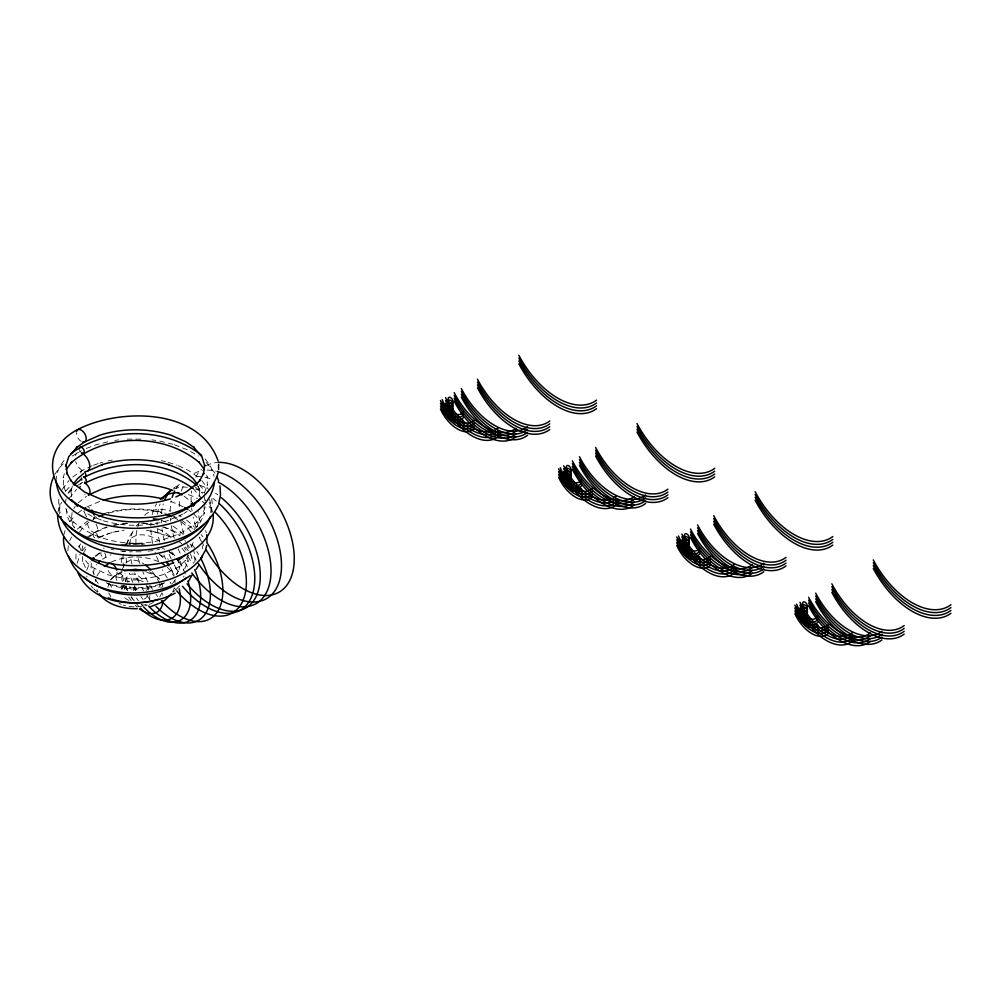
<?xml version="1.0" encoding="UTF-8"?>
<svg xmlns="http://www.w3.org/2000/svg" width="1001" height="1001" viewBox="0 0 1001 1001"><rect width="100%" height="100%" fill="white"/><g stroke="black" fill="none" stroke-linecap="round" stroke-linejoin="round"><path stroke-width="0.75" stroke-dasharray="5 3.75" d="M67.843 550.838L68.318 545.783M81.757 550.838L82.783 545.52L82.42 546.533M134.359 586.686A6.957 4.017 60 0 1 135.335 590.653L136.974 587.374L135.648 587.7M56.081 481.168C56.256 472.935 59.76 464.965 65.403 458.996M58.771 499.236L58.771 508.42L61.724 517.217M65.328 503.828L66.204 497.935M82.62 556.556L82.708 561.811L82.47 560.785L85.936 568.843M93.443 573.11L94.094 569.169L96.659 564.489M194.87 562.224L194.87 555.092L193.681 550.563M211.161 512.499L211.023 504.929L209.572 499.449M95.646 581.656L95.921 579.441M107.92 587.287L108.734 583.333M77.177 563.363L80.205 553.916M121.521 589.314L122.81 585.735M63.901 534.747L65.04 530.543M91.329 563.2L91.028 567.767L94.119 574.349L93.518 573.473M199.124 496.721L199.637 490.59L199.812 492.142L198.311 486.086M193.143 542.504L189.702 550.337M59.872 503.903L59.635 514.001M76.026 554.066L75.788 562.224M86.737 570.195L90.153 561.786M183.671 577.051L183.921 576.013M64.339 473.636L63.188 477.89L63.438 476.864L63.438 485.485L63.188 484.446L65.591 491.453M57.833 512.224L61.449 502.227M72.135 512.587L71.309 519.819L71.196 518.781L73.786 527.114M205.205 506.969L202.265 515.09L196.747 522.459L197.422 521.721C163.801 550.437 106.857 550.437 73.223 521.721L73.911 522.459L68.393 515.09L65.828 508.345M210.823 512.449L212.287 503.828L211.636 498.21M160.948 584.121L160.711 584.872L161.073 583.858M174.111 588.563L172.723 591.804M187.875 556.156L188.238 555.142L184.935 561.136L185.523 560.272L178.015 567.392L162.85 574.712C145.057 580.205 125.6 580.205 107.808 574.712L92.63 567.392L87.5 563.05L83.821 558.208M72.347 486.086L70.846 492.142L71.021 490.59L71.534 496.721M96.909 576.113L101.576 568.918M161.924 592.892L159.797 596.834M69.745 540.815L71.484 537.011M83.308 553.415L86.549 547.522M204.429 492.83L207.47 484.446L207.22 485.485L207.22 476.864L207.47 477.89L206.319 473.636M196.872 527.114L199.462 518.781L199.349 519.819L198.185 511.336M160.761 584.622L158.896 587.287M54.767 474.574L58.621 468.681L65.415 461.486M62.225 489.351L68.919 480.543M68.393 492.567L72.385 486.986M69.207 498.36L76.639 489.351M73.786 508.683L75.288 506.343M79.592 531.919L83.621 526.614L89.227 521.871M78.516 547.172L80.618 543.943M147.835 595.557L145.508 598.273L141.754 600.462M175.475 579.441L172.447 583.445M184.722 568.843L188.188 560.785L187.95 561.811L187.35 553.415M69.77 521.596L75.213 515.465M82.232 550.788L85.31 547.009M177.139 573.473L176.539 574.349L179.279 569.356L178.916 570.37L179.805 566.441L179.692 567.467L178.115 560.372M110.861 579.391L115.453 574.949L121.234 571.871M65.716 491.028L71.572 484.659M110.598 579.779L113.939 576.563L121.271 572.985M179.642 585.735L175.926 589.702M68.093 493.243L72.723 489.026M78.291 502.727L86.549 496.183M77.315 529.141L88.05 520.733M95.495 556.493L101.539 551.789M194.019 529.592L199.011 524.336L203.241 516.629L204.342 512.562L204.104 513.588L204.104 505.342M95.545 555.755L101.501 551.564M175.112 590.452L172.948 592.129M72.748 476.976L81.632 470.82L92.292 465.69M77.74 513.188L81.669 510.197M86.849 537.399L97.623 530.568L106.769 526.951M89.514 536.661L96.008 532.157L107.22 527.189M72.197 456.068L81.281 450.763M76.989 485.773L85.385 480.868M102.39 559.246L111.011 554.704M184.046 513.375L187.112 511.436M124.324 585.773L121.697 588.213L124.324 590.44M146.334 590.44L148.949 587.487L148.836 588.513L147.835 585.735M87.074 506.906L99.987 501.276M92.868 519.569L96.859 517.467M98.398 538.025L109.159 533.445M183.02 514.026L168.055 520.545L168.869 520.27C147.185 526.976 123.461 526.976 101.789 520.27L102.602 520.545L93.356 516.929M153.291 602.502L149.424 604.354M86.299 448.435L96.246 444.719L110.898 441.066M93.393 517.805L95.821 516.741M99.249 537.162L108.546 533.52L118.969 531.005M111.174 562.112C126.251 555.217 144.394 555.217 159.484 562.112M163.951 583.22L158.408 585.397C143.493 590.002 127.165 590.002 112.25 585.397L106.707 583.22M93.531 465.252L98.473 463.488M161.486 583.871L164.414 582.82M147.397 605.079L145.208 605.705M99.812 463.1L102.49 462.337M104.104 513.601C123.824 507.532 145.345 507.357 165.127 513.2M108.346 513.188C125.876 508.283 144.782 508.283 162.312 513.188M160.31 584.209C144.131 588.976 126.526 588.976 110.348 584.209M108.02 460.96L112.287 460.035M113.338 525.175L127.753 522.997M114.127 525.262L129.467 523.023M113.413 532.144L124.274 530.205M156.994 549.862L159.509 549.324M137.65 579.829L131.894 580.004L126.939 581.781A6.957 4.017 60 0 1 131.807 583.158M120.983 544.719L132.87 543.468L145.07 544.018M122.147 551.576L125 551.138M153.078 550.537L146.371 551.388M114.815 440.402L118.819 439.864M141.516 606.431L136.586 606.881M125.638 544.018L145.02 544.018M127.014 439.126L143.643 439.126M141.116 551.814L129.542 551.814M135.323 587.712L133.684 587.374L135.335 590.653M134.071 606.881L128.991 606.406M141.191 523.023L155.193 524.974M142.905 522.997L153.178 524.286M125.651 551.513L117.58 550.537M151.839 439.864L155.843 440.402M138.588 579.979L143.719 581.781M146.371 530.205L162.65 533.696M137.537 579.817L138.764 580.004M159.76 441.066L172.998 444.319M161.211 460.66L165.49 461.586M151.689 531.005L171.396 537.162M111.136 549.324L113.664 549.862M125.45 605.705L123.261 605.079M168.168 462.337L177.127 465.252M146.834 572.259L153.178 574.511L158.896 578.403M174.412 444.719L188.013 450.037L198.461 456.068M170.658 501.276L183.583 506.906M163.876 526.951L173.023 530.568L180.505 534.884M162.312 526.789L170.958 530.205L180.105 535.873M106.244 582.82L109.159 583.871M178.366 465.69L189.026 470.82L197.898 476.976M172.41 515.69L179.429 518.956M165.878 535.022L172.26 538.025M162.425 548.348L164.79 549.374M159.647 554.704L168.268 559.246M149.424 571.871L155.205 574.949L159.797 579.391M128.904 600.462L125.15 598.273L122.81 595.557M121.234 604.354L119.056 603.39M173.799 517.467L177.79 519.569M92.105 516.391L83.533 511.436M184.109 496.183L191.279 501.714M181.606 520.095L193.343 529.141M169.144 551.564L175.112 555.755M169.119 551.789L175.162 556.493M146.334 585.773L148.949 588.738L148.836 587.712L149.136 589.314M194.732 486.586L202.552 493.243M188.989 510.197L190.953 511.686M181.431 521.871L187.037 526.614L191.066 531.919M178.553 541.291L181.719 543.706M95.921 590.765L97.71 592.129M206.294 462.475L215.152 473.423M199.086 484.659L204.942 491.028M193.143 488.526L200.625 497.109M193.656 513.801L200.888 521.596M167.129 567.104L170.758 570.883L173.736 576.113M93.919 588.938L95.545 590.452M201.727 480.543L208.433 489.351M73.986 527.114L74.662 527.865L69.207 520.57L67.417 516.629L66.191 509.471M205.255 458.996L210.598 466.291L214.139 476.451M196.747 485.197L202.265 492.567M185.348 547.009L188.426 550.788M111.762 587.287L109.897 584.622M98.211 583.445L95.183 579.441M91.016 585.735L93.106 588.188M110.861 596.834L108.734 592.892M184.935 540.54L185.523 541.403M174.287 564.927L176.564 569.169L177.215 573.11M190.04 543.943L192.142 547.172M184.096 547.522L185.973 550.4M179.93 560.91L183.921 570.195M80.956 550.337L77.515 542.504M97.935 591.804L96.909 589.576M209.209 502.227L212.825 512.224M199.174 537.011L200.901 540.815M186.837 543.468L188.889 550.838M190.453 553.916L193.481 563.363M109.584 583.858L109.947 584.872L109.71 584.121M205.618 530.543L206.281 532.632M161.924 583.333L162.738 587.287M204.079 496.559L205.205 500.688L204.955 499.649M86.737 576.013L86.987 577.051M202.34 545.783L202.728 548.823M174.9 580.63L175.062 582.845M187.525 566.691A71.359 41.204 60 0 1 183.033 558.996M180.18 553.328A71.359 41.204 60 0 1 178.128 548.723M174.312 538.275A71.359 41.204 60 0 1 171.271 525.65M170.633 521.183A71.359 41.204 60 0 1 170.345 518.268M170.132 511.223A71.359 41.204 60 0 1 171.271 500.888M176.289 488.238A71.359 41.204 60 0 1 182.432 481.569M196.384 476.639A71.359 41.204 60 0 1 213.388 479.917M133.358 590.69A3.466 2.002 60 0 1 134.484 587.637L134.547 587.65A3.466 2.002 60 0 1 137.738 590.69M146.284 604.254A17.004 9.822 60 0 1 139.489 604.254M134.397 600.888A17.004 9.822 60 0 1 130.58 596.483M127.227 590.09A17.004 9.822 60 0 1 126.038 585.698M125.788 581.619A17.004 9.822 60 0 1 144.282 581.606M146.872 585.685A17.004 9.822 60 0 1 148.724 590.077M149.775 595.457A17.004 9.822 60 0 1 149.524 599.261M136.511 606.481A29.292 16.917 60 0 1 135.11 605.13M131.144 600.55A29.292 16.917 60 0 1 128.779 597.134M124.925 589.764A29.292 16.917 60 0 1 122.935 567.329M125.763 562.987A29.292 16.917 60 0 1 143.819 563.888M152.277 571.634A29.292 16.917 60 0 1 161.186 587.837M162.587 593.493A29.292 16.917 60 0 1 162.85 595.332M142.743 605.993A47.898 27.653 60 0 1 141.291 604.341M138.501 600.875A47.898 27.653 60 0 1 136.511 598.135M131.206 589.376A47.898 27.653 60 0 1 129.692 586.323M127.89 582.207A47.898 27.653 60 0 1 125.075 573.886M123.711 567.755A47.898 27.653 60 0 1 123.286 553.628M126.001 544.506A47.898 27.653 60 0 1 159.222 540.928M171.609 551.914A47.898 27.653 60 0 1 175.125 556.218M178.991 561.786A47.898 27.653 60 0 1 186.136 575.925M149.887 599.586A57.044 32.933 60 0 1 146.659 595.32M143.643 590.84A57.044 32.933 60 0 1 141.541 587.362M138.951 582.595A57.044 32.933 60 0 1 134.66 572.772M131.944 564.114A57.044 32.933 60 0 1 130.13 554.466M129.83 544.344A57.044 32.933 60 0 1 133.371 530.355M136.123 526.113A57.044 32.933 60 0 1 139.577 522.785M161.486 520.432A57.044 32.933 60 0 1 166.229 522.309M172.935 526.101A57.044 32.933 60 0 1 183.258 534.496M191.867 544.294A57.044 32.933 60 0 1 198.586 554.429M157.645 596.433A61.486 35.498 60 0 1 155.881 594.169M152.515 589.451A61.486 35.498 60 0 1 142.818 571.533M139.84 563.525A61.486 35.498 60 0 1 137.675 555.568M136.023 544.056A61.486 35.498 60 0 1 136.899 530.305M137.675 527.277A61.486 35.498 60 0 1 138.651 524.449M144.582 515.327A61.486 35.498 60 0 1 170.145 511.111M179.392 515.302A61.486 35.498 60 0 1 181.456 516.554M186.599 520.157A61.486 35.498 60 0 1 194.582 527.239M201.126 534.584A61.486 35.498 60 0 1 202.89 536.849M175.688 589.627A67.58 39.014 60 0 1 174.199 587.8M171.334 584.008A67.58 39.014 60 0 1 169.945 582.069M167.292 578.052A67.58 39.014 60 0 1 162.475 569.707M158.383 561.048A67.58 39.014 60 0 1 155.117 552.252M152.74 543.493A67.58 39.014 60 0 1 150.926 522.972M152.152 514.602A67.58 39.014 60 0 1 156.644 503.766M188.426 494.644A67.58 39.014 60 0 1 197.447 498.598M202.002 501.351A67.58 39.014 60 0 1 212.049 509.246M203.716 545.457A72.923 42.105 60 0 1 199.812 537.287M195.783 526.614A72.923 42.105 60 0 1 193.218 517.167M192.054 510.998A72.923 42.105 60 0 1 191.654 507.97M191.178 502.052A72.923 42.105 60 0 1 191.654 491.016M195.783 477.152A72.923 42.105 60 0 1 201.414 469.444M206.231 465.803A72.923 42.105 60 0 1 216.904 462.512M138.476 606.03A41.892 24.187 60 0 1 136.586 603.853M133.033 599.161A41.892 24.187 60 0 1 131.381 596.671M127.064 588.838A41.892 24.187 60 0 1 125.863 586.136M123.836 580.68A41.892 24.187 60 0 1 121.834 572.585M121.234 562.524A41.892 24.187 60 0 1 122.36 555.98M133.033 544.394A41.892 24.187 60 0 1 142.43 544.394M159.121 554.028A41.892 24.187 60 0 1 164.977 560.197M170.17 567.379A41.892 24.187 60 0 1 174.487 575.225M143.068 599.461A52.903 30.543 60 0 1 140.866 596.433M136.837 590.077A52.903 30.543 60 0 1 129.267 573.098M126.739 562.887A52.903 30.543 60 0 1 125.976 556.343M126.739 544.519A52.903 30.543 60 0 1 135.022 530.192M157.958 528.978A52.903 30.543 60 0 1 171.234 537.187M181.994 548.198A52.903 30.543 60 0 1 184.985 552.152M187.788 556.306A52.903 30.543 60 0 1 191.554 562.837M173.874 574.386A69.144 39.915 60 0 1 169.519 566.929M165.728 559.221A69.144 39.915 60 0 1 163.839 554.742M159.685 542.004A69.144 39.915 60 0 1 156.994 521.984M157.495 514.239A69.144 39.915 60 0 1 160.085 504.029M173.874 489.064A69.144 39.915 60 0 1 187.713 487.312M195.495 489.051A69.144 39.915 60 0 1 204.73 493.105M212.85 498.348A69.144 39.915 60 0 1 216.279 501.051M178.353 571.871A70.007 40.415 60 0 1 173.949 564.326M171.146 558.758A70.007 40.415 60 0 1 169.131 554.254M164.389 540.59A70.007 40.415 60 0 1 161.962 528.678M161.399 522.96A70.007 40.415 60 0 1 161.286 520.182M161.499 513.5A70.007 40.415 60 0 1 163.276 503.866M173.361 488.363A70.007 40.415 60 0 1 181.106 484.509M200.25 485.46A70.007 40.415 60 0 1 207.245 488.338M215.478 493.205A70.007 40.415 60 0 1 217.818 494.882M196.234 560.247A72.285 41.729 60 0 1 192.98 554.679M189.477 547.81A72.285 41.729 60 0 1 188.413 545.482M183.896 533.733A72.285 41.729 60 0 1 179.805 515.252M179.279 506.556A72.285 41.729 60 0 1 179.805 498.46M181.356 491.116A72.285 41.729 60 0 1 183.896 484.709M194.257 473.46A72.285 41.729 60 0 1 202.765 470.457M206.969 470.082A72.285 41.729 60 0 1 215.991 471.121M81.306 441.466A6.957 4.017 60 0 1 76.376 432.945M80.28 451.664A3.478 2.015 60 0 1 79.592 450.362M82.407 470.495A10.435 6.031 60 0 1 75.701 461.624M75.325 455.468A10.435 6.031 60 0 1 80.33 452.59M80.968 473.048A3.478 2.015 60 0 1 82.507 470.67M85.085 494.569A6.957 4.017 60 0 1 84.722 494.356M80.468 484.234A6.957 4.017 60 0 1 82.72 482.532M86.724 516.791A6.957 4.017 60 0 1 84.584 511.974M88.689 507.52A6.957 4.017 60 0 1 89.74 508.083M94.294 516.791A6.957 4.017 60 0 1 93.331 519.231M96.008 524.124A6.957 4.017 60 0 1 96.534 531.744A6.957 4.017 60 0 1 90.378 530.004A6.957 4.017 60 0 1 87.8 521.796M94.77 537.975A3.478 2.015 60 0 1 93.118 533.42A3.478 2.015 60 0 1 96.271 533.42A3.478 2.015 60 0 1 97.773 537.962M103.916 548.01A6.957 4.017 60 0 1 103.866 548.786M104.579 552.965A3.478 2.015 60 0 1 105.318 557.319A3.478 2.015 60 0 1 101.914 556.206A3.478 2.015 60 0 1 101.176 551.851M117.067 571.896A6.957 4.017 60 0 1 112.85 575.5A6.957 4.017 60 0 1 107.345 567.892M124.562 585.623A6.957 4.017 60 0 1 121.196 585.623M116.704 580.43A6.957 4.017 60 0 1 119.119 573.435A6.957 4.017 60 0 1 125.713 581.756M127.465 590.665A6.957 4.017 60 0 1 125.5 585.385"/><path stroke-width="1.5" d="M218.581 469.469L218.581 464.489M214.464 482.357C209.247 517.805 165.628 528.09 135.323 528.34C104.767 528.178 60.223 517.404 56.081 481.168M57.52 514.539C59.735 566.528 133.433 572.359 171.659 560.447M63.614 536.886C61.662 563.901 91.604 578.978 114.464 582.657C144.182 587.562 179.567 583.345 200.3 559.409M207.044 543.243L206.757 534.747M201.889 557.882L202.34 555.893M206.757 545.382L205.618 549.599M218.13 472.972C202.59 520.295 136.949 523.936 96.409 512.224M210.373 516.516C189.489 568.443 81.169 568.443 60.273 516.516M218.631 504.141L220.495 495.07L219.982 485.885M53.566 476.951C37.85 512.412 79.73 540.89 110.898 543.968C148.874 550.225 199.199 543.681 218.08 505.655M191.954 575.075L188.426 581.493M205.255 550.613L200.888 558.545M66.216 469.519L71.909 461.899L71.234 462.65C105.943 433.008 164.715 433.008 199.424 462.65L198.736 461.899L204.429 469.519M73.273 484.246L77.54 478.666L83.533 473.598M92.53 560.372L94.119 557.932L93.518 558.808M197.385 500.788L193.118 506.368M199.174 564.664L196.221 569.169M171.471 593.781L164.277 600.813M91.717 559.659L93.106 558.02M201.101 497.685L198.736 500.45L199.424 499.699C164.715 529.341 105.943 529.341 71.234 499.699L71.909 500.45M204.079 524.424C168.155 559.284 99.524 559.234 64.915 522.472M74.124 485.11L80.793 479.567M98.211 562.762L99.975 561.073M186.048 554.454L177.79 560.56M185.786 578.077C157.72 600.8 111.424 600.738 83.884 577.152M190.002 575.65C156.356 601.188 85.11 601.601 68.318 555.893M70.871 453.578C108.221 426.751 165.478 426.639 201.752 455.417M104.267 566.491L106.381 564.877M87.638 471.008L102.602 464.489L101.789 464.752C123.461 458.058 147.185 458.058 168.869 464.752L168.055 464.489L178.541 468.643L187.112 473.598L193.118 478.666L197.385 484.246M85.11 476.839C119.369 459.246 166.279 459.559 196.534 485.11M85.723 482.832C118.694 465.765 162.7 466.141 193.143 488.526M88.563 494.919L102.69 488.701C123.786 482.207 146.859 482.207 167.968 488.701L172.81 490.452M175.137 593.143C144.807 609.008 93.381 607.807 77.803 572.372M161.987 602.252L149.862 606.981M99.074 516.491L104.967 514.214M175.838 496.959L185.873 492.142L197.034 483.633L200.1 480.055L199.512 480.918L203.779 473.16L203.416 474.174L204.679 464.902L204.792 465.928L201.964 456.819L193.481 446.997L194.232 447.61L185.873 441.816L170.558 435.085C147.785 428.065 122.873 428.065 100.1 435.085L84.785 441.816L76.426 447.61L77.177 446.997L68.694 456.819L65.866 465.928L65.978 464.902L67.242 474.174L66.879 473.16L71.146 480.918L70.558 480.055L73.611 483.633L84.785 492.142L100.1 498.861C122.873 505.88 147.785 505.88 170.558 498.861M173.799 562.662L165.002 566.191C145.821 572.109 124.837 572.109 105.656 566.191M172.197 560.272C192.242 554.391 215.365 538 213.125 514.539M158.533 599.261C143.543 603.941 127.102 603.941 112.125 599.261M103.166 500.25C122.397 494.481 143.156 494.156 162.65 498.873M124.337 570.82L135.323 569.331L146.321 570.82M137.225 608.696C123.423 608.933 107.808 605.405 99.187 593.781M165.691 514.214L171.571 516.491M95.858 512.049C48.624 500.938 33.709 447.872 83.221 426.901C125.538 408.283 200.1 409.522 218.13 460.973M106.194 566.366L92.868 560.56L83.621 553.528M108.221 597.872L110.823 598.798M177.703 492.605L182.094 494.919M184.747 507.52L187.925 509.522M161.987 563.438L164.277 564.877M192.367 502.727L194.257 504.942M77.54 506.368L74.662 503.002L75.563 504.316M217.092 476.951L218.631 480.893M218.168 482.144A71.359 41.204 60 0 1 269.069 585.81A71.359 41.204 60 0 1 191.792 572.972M172.159 497.372A71.359 41.204 60 0 1 174.674 491.028M163 600.525A29.292 16.917 60 0 1 139.402 608.871M123.498 566.078A29.292 16.917 60 0 1 124.162 564.939M145.295 564.927A29.292 16.917 60 0 1 150.951 570.107M187.95 581.118A47.898 27.653 60 0 1 180.756 620.032A47.898 27.653 60 0 1 143.481 606.794M177.102 558.958A47.898 27.653 60 0 1 178.378 560.835M200.55 557.995A57.044 32.933 60 0 1 203.19 616.591A57.044 32.933 60 0 1 155.968 606.393M153.303 518.843A57.044 32.933 60 0 1 158.696 519.644M207.858 544.006A61.486 35.498 60 0 1 215.966 613.763A61.486 35.498 60 0 1 161.324 600.75M215.29 512.362A67.58 39.014 60 0 1 242.292 601.976A67.58 39.014 60 0 1 176.689 590.828M160.335 499.261A67.58 39.014 60 0 1 178.741 492.767M217.98 462.437A72.923 42.105 60 0 1 285.398 520.245A72.923 42.105 60 0 1 275.525 593.831A72.923 42.105 60 0 1 206.231 550.012M191.491 506.468A72.923 42.105 60 0 1 191.254 503.516M179.204 588.801A41.892 24.187 60 0 1 170.958 618.706A41.892 24.187 60 0 1 140.428 608.095M166.792 562.499A41.892 24.187 60 0 1 168.531 564.889M194.757 569.619A52.903 30.543 60 0 1 191.842 619.181A52.903 30.543 60 0 1 148.561 606.005M219.657 503.991A69.144 39.915 60 0 1 251.051 597.885A69.144 39.915 60 0 1 182.457 586.223M168.944 565.84A69.144 39.915 60 0 1 166.754 561.448M162.975 498.385A69.144 39.915 60 0 1 171.321 490.327M221.296 497.61A70.007 40.415 60 0 1 257.157 594.144A70.007 40.415 60 0 1 187.049 583.858M173.361 563.225A70.007 40.415 60 0 1 172.235 560.998M164.815 499.612A70.007 40.415 60 0 1 171.146 490.252M217.167 471.421A72.285 41.729 60 0 1 280.393 577.127A72.285 41.729 60 0 1 198.323 563.5M76.489 431.794A6.957 4.017 60 0 1 81.531 430.242A6.957 4.017 60 0 1 86.186 437.925A6.957 4.017 60 0 1 82.683 442.042M79.304 449.036A3.478 2.015 60 0 1 81.694 447.372A3.478 2.015 60 0 1 84.222 451.739A3.478 2.015 60 0 1 81.582 452.978M81.356 452.915A10.435 6.031 60 0 1 89.489 463.651A10.435 6.031 60 0 1 85.473 471.496M84.547 472.022A3.478 2.015 60 0 1 85.773 475.825A3.478 2.015 60 0 1 83.546 476.764M83.621 476.801A3.478 2.015 60 0 1 86.399 480.718A3.478 2.015 60 0 1 84.497 482.895M81.819 479.942A3.478 2.015 60 0 1 81.544 478.015M80.205 486.886A6.957 4.017 60 0 1 80.168 486.461M84.722 483.02A6.957 4.017 60 0 1 89.627 489.339A6.957 4.017 60 0 1 88.301 495.045M84.522 509.922A6.957 4.017 60 0 1 85.673 507.682M91.742 509.922A6.957 4.017 60 0 1 94.194 515.115M107.432 565.14A6.957 4.017 60 0 1 111.974 563.688A6.957 4.017 60 0 1 116.767 570.145M463.4 411.799A17.004 9.822 60 0 1 452.802 413.013A17.004 9.822 60 0 1 442.204 399.562M463.4 414.639A17.004 9.822 60 0 1 452.802 415.853A17.004 9.822 60 0 1 442.204 402.402M463.4 417.48A17.004 9.822 60 0 1 452.802 418.693A17.004 9.822 60 0 1 442.204 405.242M463.4 420.32A17.004 9.822 60 0 1 452.802 421.534A17.004 9.822 60 0 1 442.204 408.083M581.531 480.005A17.004 9.822 60 0 1 570.933 481.218A17.004 9.822 60 0 1 560.335 467.767M581.531 482.845A17.004 9.822 60 0 1 570.933 484.059A17.004 9.822 60 0 1 560.335 470.608M581.531 485.685A17.004 9.822 60 0 1 570.933 486.899A17.004 9.822 60 0 1 560.335 473.448M581.531 488.526A17.004 9.822 60 0 1 570.933 489.739A17.004 9.822 60 0 1 560.335 476.288M699.661 548.21A17.004 9.822 60 0 1 689.076 549.411A17.004 9.822 60 0 1 678.478 535.973M699.661 551.05A17.004 9.822 60 0 1 689.076 552.264A17.004 9.822 60 0 1 678.478 538.813M699.661 553.891A17.004 9.822 60 0 1 689.076 555.105A17.004 9.822 60 0 1 678.478 541.654M699.661 556.731A17.004 9.822 60 0 1 689.076 557.945A17.004 9.822 60 0 1 678.478 544.494M817.804 616.416A17.004 9.822 60 0 1 807.206 617.617A17.004 9.822 60 0 1 796.608 604.179M817.804 619.256A17.004 9.822 60 0 1 807.206 620.457A17.004 9.822 60 0 1 796.608 607.019M817.804 622.096A17.004 9.822 60 0 1 807.206 623.298A17.004 9.822 60 0 1 796.608 609.859M817.804 624.937A17.004 9.822 60 0 1 807.206 626.151A17.004 9.822 60 0 1 796.608 612.7M474.261 420.082A29.292 16.917 60 0 1 440.465 400.563M474.261 422.923A29.292 16.917 60 0 1 440.465 403.403M474.261 425.763A29.292 16.917 60 0 1 440.465 406.256M474.261 428.603A29.292 16.917 60 0 1 440.465 409.096M592.404 488.288A29.292 16.917 60 0 1 558.596 468.768M592.404 491.128A29.292 16.917 60 0 1 558.596 471.609M592.404 493.968A29.292 16.917 60 0 1 558.596 474.449M592.404 496.809A29.292 16.917 60 0 1 558.596 477.302M710.535 556.493A29.292 16.917 60 0 1 676.726 536.974M710.535 559.334A29.292 16.917 60 0 1 676.726 539.814M710.535 562.174A29.292 16.917 60 0 1 676.726 542.655M710.535 565.014A29.292 16.917 60 0 1 676.726 545.495M828.665 624.687A29.292 16.917 60 0 1 794.869 605.18M828.665 627.539A29.292 16.917 60 0 1 794.869 608.02M828.665 630.38A29.292 16.917 60 0 1 794.869 610.86M828.665 633.22A29.292 16.917 60 0 1 794.869 613.701M498.11 427.99A47.898 27.653 60 0 1 445.545 397.635M498.11 430.83A47.898 27.653 60 0 1 445.545 400.475M498.11 433.671A47.898 27.653 60 0 1 445.545 403.315M498.11 436.511A47.898 27.653 60 0 1 445.545 406.156M616.253 496.183A47.898 27.653 60 0 1 563.676 465.84M616.253 499.036A47.898 27.653 60 0 1 563.676 468.681M616.253 501.876A47.898 27.653 60 0 1 563.676 471.521M616.253 504.717A47.898 27.653 60 0 1 563.676 474.361M734.384 564.389A47.898 27.653 60 0 1 681.819 534.046M734.384 567.229A47.898 27.653 60 0 1 681.819 536.886M734.384 570.07A47.898 27.653 60 0 1 681.819 539.727M734.384 572.922A47.898 27.653 60 0 1 681.819 542.567M852.514 632.594A47.898 27.653 60 0 1 799.949 602.239M852.514 635.435A47.898 27.653 60 0 1 799.949 605.092M852.514 638.275A47.898 27.653 60 0 1 799.949 607.932M852.514 641.115A47.898 27.653 60 0 1 799.949 610.773M515.965 428.29A57.044 32.933 60 0 1 454.204 392.63M515.965 431.131A57.044 32.933 60 0 1 454.204 395.483M515.965 433.971A57.044 32.933 60 0 1 454.204 398.323M515.965 436.811A57.044 32.933 60 0 1 454.204 401.163M634.096 496.496A57.044 32.933 60 0 1 572.334 460.835M634.096 499.336A57.044 32.933 60 0 1 572.334 463.676M634.096 502.177A57.044 32.933 60 0 1 572.334 466.516M634.096 505.017A57.044 32.933 60 0 1 572.334 469.369M752.226 564.702A57.044 32.933 60 0 1 690.477 529.041M752.226 567.542A57.044 32.933 60 0 1 690.477 531.881M752.226 570.382A57.044 32.933 60 0 1 690.477 534.722M752.226 573.223A57.044 32.933 60 0 1 690.477 537.562M870.357 632.895A57.044 32.933 60 0 1 808.608 597.247M870.357 635.748A57.044 32.933 60 0 1 808.608 600.087M870.357 638.588A57.044 32.933 60 0 1 808.608 602.927M870.357 641.428A57.044 32.933 60 0 1 808.608 605.768M527.514 426.764A61.486 35.498 60 0 1 461.298 388.538M527.514 429.604A61.486 35.498 60 0 1 461.298 391.378M527.514 432.445A61.486 35.498 60 0 1 461.298 394.219M527.514 435.285A61.486 35.498 60 0 1 461.298 397.059M645.645 494.969A61.486 35.498 60 0 1 579.441 456.744M645.645 497.81A61.486 35.498 60 0 1 579.441 459.584M645.645 500.65A61.486 35.498 60 0 1 579.441 462.424M645.645 503.49A61.486 35.498 60 0 1 579.441 465.265M763.788 563.175A61.486 35.498 60 0 1 697.572 524.949M763.788 566.015A61.486 35.498 60 0 1 697.572 527.79M763.788 568.856A61.486 35.498 60 0 1 697.572 530.63M763.788 571.696A61.486 35.498 60 0 1 697.572 533.47M881.919 631.368A61.486 35.498 60 0 1 815.702 593.143M881.919 634.221A61.486 35.498 60 0 1 815.702 595.983M881.919 637.061A61.486 35.498 60 0 1 815.702 598.836M881.919 639.902A61.486 35.498 60 0 1 815.702 601.676M549.774 420.971A67.58 39.014 60 0 1 477.452 379.216M549.774 423.811A67.58 39.014 60 0 1 477.452 382.057M549.774 426.651A67.58 39.014 60 0 1 477.452 384.897M549.774 429.504A67.58 39.014 60 0 1 477.452 387.737M667.905 489.176A67.58 39.014 60 0 1 595.582 447.422M667.905 492.017A67.58 39.014 60 0 1 595.582 450.262M667.905 494.857A67.58 39.014 60 0 1 595.582 453.103M667.905 497.697A67.58 39.014 60 0 1 595.582 455.943M786.035 557.382A67.58 39.014 60 0 1 713.713 515.628M786.035 560.222A67.58 39.014 60 0 1 713.713 518.468M786.035 563.062A67.58 39.014 60 0 1 713.713 521.308M786.035 565.903A67.58 39.014 60 0 1 713.713 524.149M904.166 625.587A67.58 39.014 60 0 1 831.844 583.821M904.166 628.428A67.58 39.014 60 0 1 831.844 586.674M904.166 631.268A67.58 39.014 60 0 1 831.844 589.514M904.166 634.108A67.58 39.014 60 0 1 831.844 592.354M596.546 400.15A72.923 42.105 60 0 1 518.868 355.305M596.546 402.99A72.923 42.105 60 0 1 518.868 358.145M596.546 405.83A72.923 42.105 60 0 1 518.868 360.986M596.546 408.671A72.923 42.105 60 0 1 518.868 363.826M714.689 468.355A72.923 42.105 60 0 1 636.999 423.511M714.689 471.196A72.923 42.105 60 0 1 636.999 426.351M714.689 474.036A72.923 42.105 60 0 1 636.999 429.191M714.689 476.876A72.923 42.105 60 0 1 636.999 432.032M832.819 536.561A72.923 42.105 60 0 1 755.142 491.704M832.819 539.401A72.923 42.105 60 0 1 755.142 494.544M832.819 542.242A72.923 42.105 60 0 1 755.142 497.397M832.819 545.082A72.923 42.105 60 0 1 755.142 500.237M950.95 604.754A72.923 42.105 60 0 1 873.272 559.909M950.95 607.607A72.923 42.105 60 0 1 873.272 562.75M950.95 610.447A72.923 42.105 60 0 1 873.272 565.59M950.95 613.288A72.923 42.105 60 0 1 873.272 568.443M448.198 399.549A3.466 2.002 60 0 0 452.214 403.466A3.466 2.002 60 0 0 451.401 398.185A3.466 2.002 60 0 0 448.198 399.549M448.198 402.389A3.466 2.002 60 0 0 452.214 406.306A3.466 2.002 60 0 0 451.401 401.026A3.466 2.002 60 0 0 448.198 402.389M448.198 405.23A3.466 2.002 60 0 0 452.214 409.146A3.466 2.002 60 0 0 451.401 403.866A3.466 2.002 60 0 0 448.198 405.23M448.198 408.07A3.466 2.002 60 0 0 452.214 411.987A3.466 2.002 60 0 0 451.401 406.706A3.466 2.002 60 0 0 448.198 408.07M566.328 467.742A3.466 2.002 60 0 0 570.345 471.671A3.466 2.002 60 0 0 569.544 466.391A3.466 2.002 60 0 0 566.328 467.742M566.328 470.583A3.466 2.002 60 0 0 570.345 474.512A3.466 2.002 60 0 0 569.544 469.231A3.466 2.002 60 0 0 566.328 470.583M566.328 473.435A3.466 2.002 60 0 0 570.345 477.352A3.466 2.002 60 0 0 569.544 472.072A3.466 2.002 60 0 0 566.328 473.435M566.328 476.276A3.466 2.002 60 0 0 570.345 480.192A3.466 2.002 60 0 0 569.544 474.912A3.466 2.002 60 0 0 566.328 476.276M684.459 535.948A3.466 2.002 60 0 0 688.475 539.877A3.466 2.002 60 0 0 687.674 534.597A3.466 2.002 60 0 0 684.459 535.948M684.459 538.788A3.466 2.002 60 0 0 688.475 542.717A3.466 2.002 60 0 0 687.674 537.437A3.466 2.002 60 0 0 684.459 538.788M684.459 541.629A3.466 2.002 60 0 0 688.475 545.558A3.466 2.002 60 0 0 687.674 540.277A3.466 2.002 60 0 0 684.459 541.629M684.459 544.481A3.466 2.002 60 0 0 688.475 548.398A3.466 2.002 60 0 0 687.674 543.118A3.466 2.002 60 0 0 684.459 544.481M802.602 604.154A3.466 2.002 60 0 0 806.606 608.07A3.466 2.002 60 0 0 805.805 602.79A3.466 2.002 60 0 0 802.602 604.154M802.602 606.994A3.466 2.002 60 0 0 806.606 610.923A3.466 2.002 60 0 0 805.805 605.643A3.466 2.002 60 0 0 802.602 606.994M802.602 609.834A3.466 2.002 60 0 0 806.606 613.763A3.466 2.002 60 0 0 805.805 608.483A3.466 2.002 60 0 0 802.602 609.834M802.602 612.675A3.466 2.002 60 0 0 806.606 616.603A3.466 2.002 60 0 0 805.805 611.323A3.466 2.002 60 0 0 802.602 612.675"/></g></svg>
